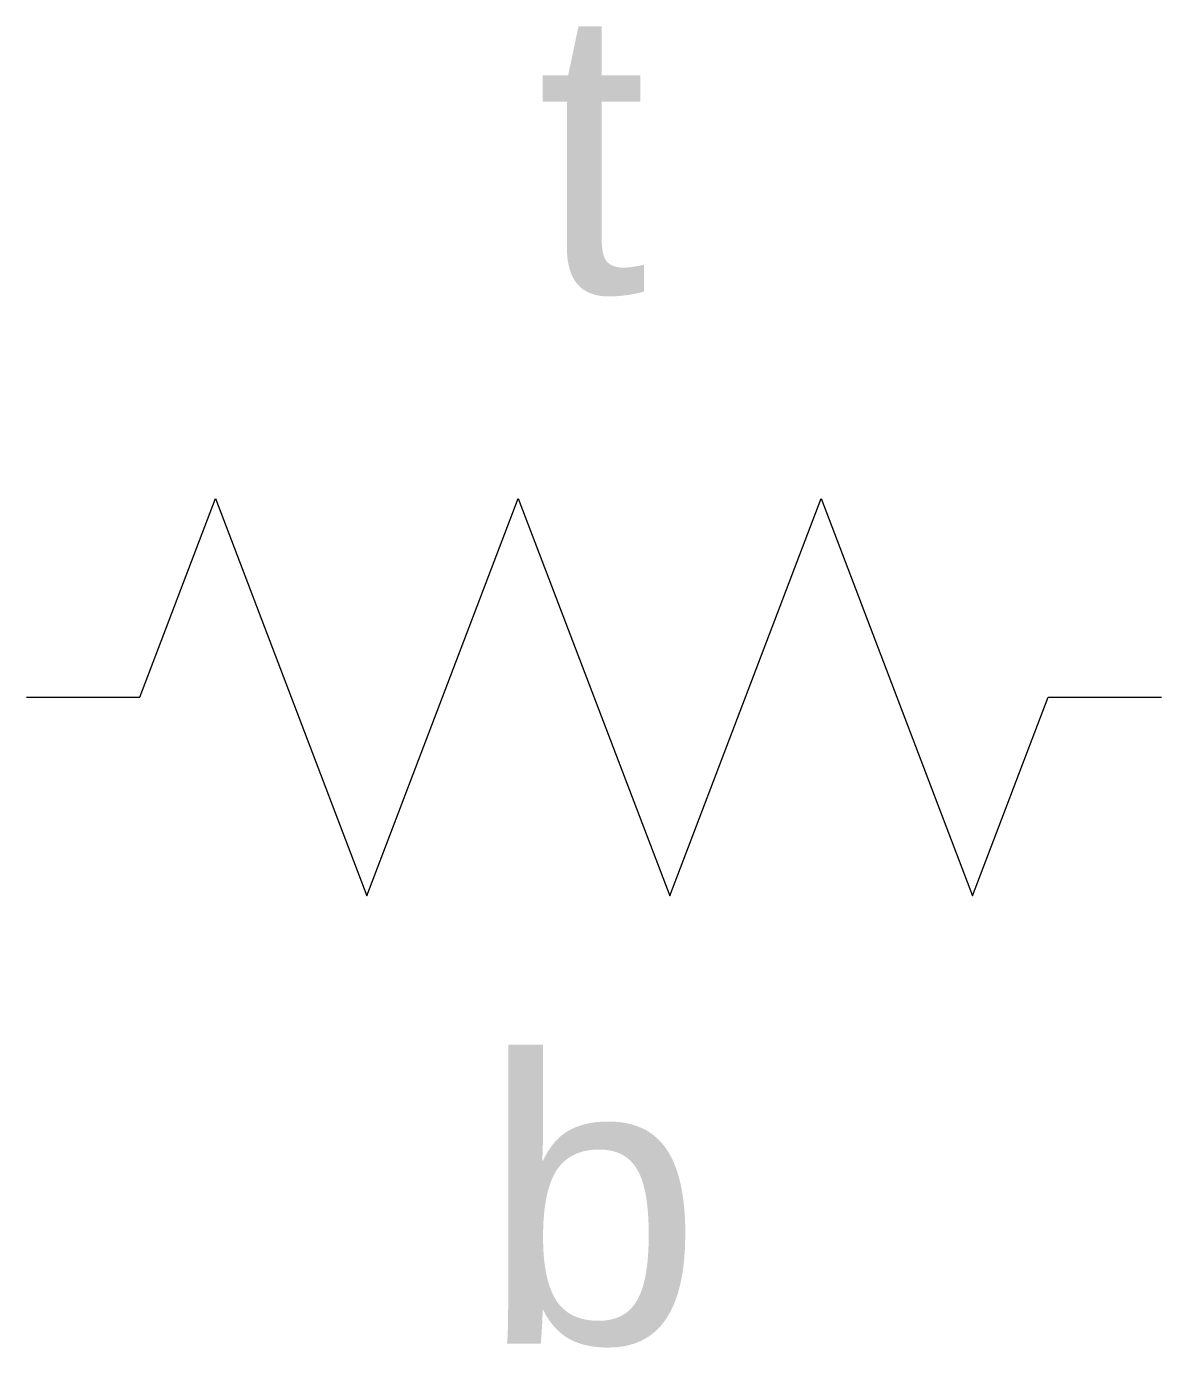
# Model space of a CAD drawing. Extents: x -5 to 5, y -5.7 to 5.9.
import ezdxf
from ezdxf.enums import TextEntityAlignment as Align

# ---------------------------------------------------------------- set-up
doc = ezdxf.new("R2010")
doc.units = 0
doc.layers.add('OBJECT', color=7, linetype='Continuous', lineweight=25)
doc.styles.add('textstyle3', font='')
doc.styles.get('textstyle3').set_extended_font_data('Arial')

msp = doc.modelspace()

# ---------------------------------------------------------------- linework, layer by layer
at = {"layer": 'OBJECT', "color": 0, "linetype": 'Continuous'}
for p, q in [((-4, 0), (-3.333, 1.75)), ((-3.333, 1.75), (-2, -1.75)), ((-2, -1.75), (-0.667, 1.75)), ((-0.667, 1.75), (0.667, -1.75)), ((0.667, -1.75), (2, 1.75)), ((2, 1.75), (3.333, -1.75)), ((-5, 0), (-4, 0)), ((3.333, -1.75), (4, 0)), ((4, 0), (5, 0))]:
    msp.add_line(p, q, dxfattribs=at)

# ---------------------------------------------------------------- texts
at = {"style": 'textstyle3'}
msp.add_attdef('t', text='', height=2.5, dxfattribs=at).set_placement((-0.02, 2.808), align=Align.BOTTOM_CENTER)
msp.add_attdef('b', text='', height=2.5, dxfattribs=at).set_placement((-0.02, -3.192), align=Align.TOP_CENTER)

doc.saveas('drawing.dxf')
